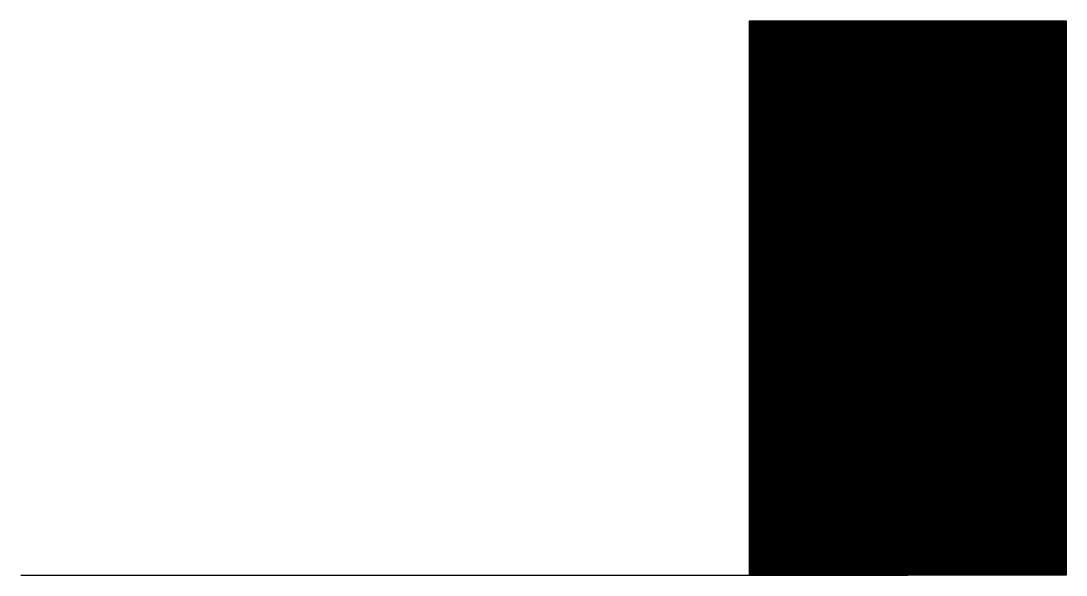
# Model space of a CAD drawing. Header units: millimetres. Extents: x -8 to 1.43, y 0 to 5.
import ezdxf

# ---------------------------------------------------------------- set-up
doc = ezdxf.new("R2010")
doc.units = ezdxf.units.MM
doc.header["$MEASUREMENT"] = 0

# ---------------------------------------------------------------- blocks, each defined once
blk = doc.blocks.new('SNITT_PIL2')
blk.add_solid([(-1.4286, 5), (1.4286, 5), (-1.4286, 0), (1.4286, 0)])
blk = doc.blocks.new('SNITT_LINJE')
blk.add_line((0, 0), (-0.001, 0))

msp = doc.modelspace()

# ---------------------------------------------------------------- hatches: boundary and pattern name
h = msp.add_hatch()
h.set_pattern_fill('_USER', color=256, scale=0.008, angle=90, style=0, pattern_type=0)
h.set_pattern_definition([(90, (0, 0), (-0.008, 5e-19), [])])
h.paths.add_polyline_path([(-1.4286, 0), (-1.4286, 5), (1.4286, 5), (1.4286, 0)])
edge = h.paths.add_edge_path()
edge.add_line((-8, 0), (0, 0))

# ---------------------------------------------------------------- linework, layer by layer
for p, q in [((-1.4286, 0), (-1.4286, 5)), ((-1.4286, 5), (1.4286, 5)), ((1.4286, 5), (1.4286, 0)), ((1.4286, 0), (-1.4286, 0))]:
    msp.add_line(p, q)
msp.add_lwpolyline([(-8, 0), (0, 0)])

# ---------------------------------------------------------------- block references
for name in ['SNITT_PIL2', 'SNITT_LINJE']:
    msp.add_blockref(name, (0, 0))

doc.saveas('drawing.dxf')
